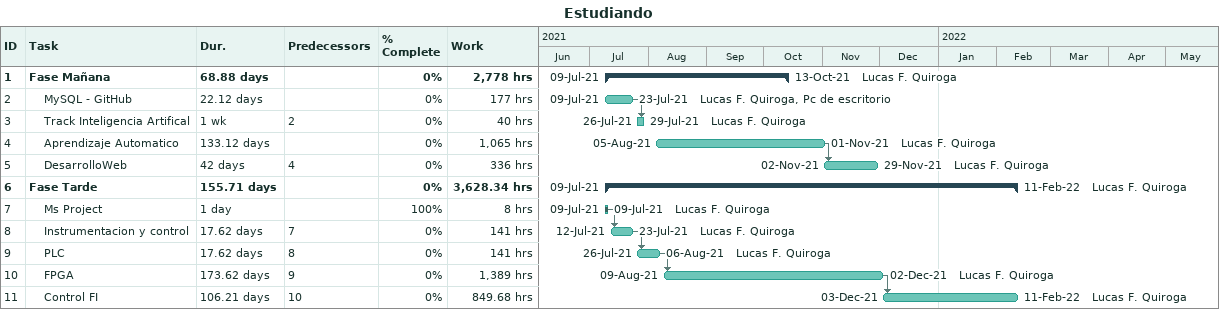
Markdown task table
Estudiando

| ID | Level | Task | Duration | Start | Finish | Predecessors | Resources | % complete | Work (h) |
|---|---|---|---|---|---|---|---|---|---|
| 1 | 1 | **Fase Mañana** | 68.88d | 2021-07-09 | 2021-10-13 |  | Lucas F. Quiroga | 0 | 2778 |
| 2 | 2 | MySQL - GitHub | 22.12d | 2021-07-09 | 2021-07-23 |  | Lucas F. Quiroga, Pc de escritorio | 0 | 177 |
| 3 | 2 | Track Inteligencia Artifical | 1w | 2021-07-26 | 2021-07-29 | 2 | Lucas F. Quiroga | 0 | 40 |
| 4 | 2 | Aprendizaje Automatico | 133.12d | 2021-08-05 | 2021-11-01 |  | Lucas F. Quiroga | 0 | 1065 |
| 5 | 2 | DesarrolloWeb | 42d | 2021-11-02 | 2021-11-29 | 4 | Lucas F. Quiroga | 0 | 336 |
| 6 | 1 | **Fase Tarde** | 155.71d | 2021-07-09 | 2022-02-11 |  | Lucas F. Quiroga | 0 | 3628.34 |
| 7 | 2 | Ms Project | 1d | 2021-07-09 | 2021-07-09 |  | Lucas F. Quiroga | 100 | 8 |
| 8 | 2 | Instrumentacion y control | 17.62d | 2021-07-12 | 2021-07-23 | 7 | Lucas F. Quiroga | 0 | 141 |
| 9 | 2 | PLC | 17.62d | 2021-07-26 | 2021-08-06 | 8 | Lucas F. Quiroga | 0 | 141 |
| 10 | 2 | FPGA | 173.62d | 2021-08-09 | 2021-12-02 | 9 | Lucas F. Quiroga | 0 | 1389 |
| 11 | 2 | Control FI | 106.21d | 2021-12-03 | 2022-02-11 | 10 | Lucas F. Quiroga | 0 | 849.68 |
